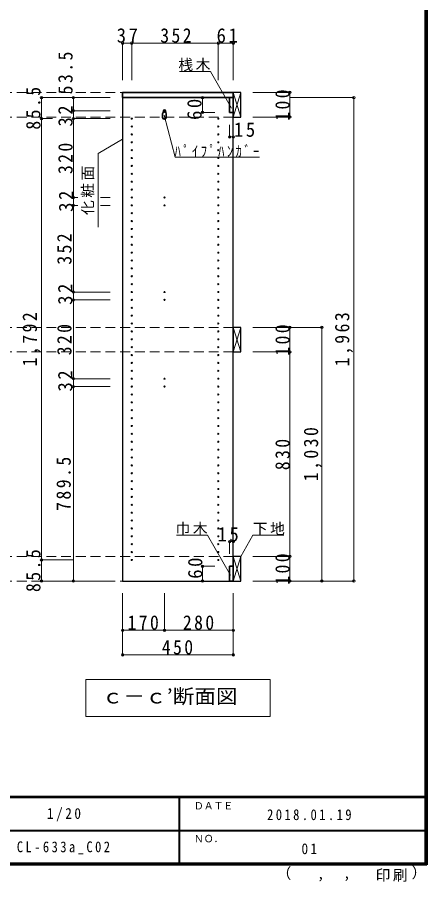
# Model space of a CAD drawing. Units: millimetres, scale not verified. Extents: x -3922 to 3878, y -2932 to 2722.
# Drawn here: x 2213 to 3878, y -2932 to 578 of the extents above; entities that cross this region are included whole.
import ezdxf
from ezdxf.enums import TextEntityAlignment as Align

# ---------------------------------------------------------------- set-up
doc = ezdxf.new("R2010")
doc.units = ezdxf.units.MM
doc.header["$LTSCALE"] = 20
doc.header["$PDMODE"] = 32
doc.header["$PDSIZE"] = 10
doc.linetypes.add('DASHED2', pattern=[3, 2, -1])
for name, color, linetype, lineweight in [('0-2', 2, 'Continuous', 35), ('0-5_側板', 4, 'Continuous', 9), ('0-6_パイプハンガー', 4, 'Continuous', 9), ('0-7_桟木・巾木', 2, 'Continuous', 35), ('0-8', 7, 'Continuous', 18), ('0-A_文字', 7, 'Continuous', 18), ('0-B_寸法', 7, 'Continuous', 9), ('F-1_枠', 6, 'Continuous', 40)]:
    doc.layers.add(name, color=color, linetype=linetype, lineweight=lineweight)
doc.layers.add('F-A_文字', color=7, linetype='Continuous')
doc.styles.add('ＭＳ ゴシック', font='')
doc.styles.get('ＭＳ ゴシック').set_extended_font_data('MS Gothic')

msp = doc.modelspace()

# ---------------------------------------------------------------- linework, layer by layer
at = {"layer": '0-2'}
for p, q in [((2641.54, 272.73), (3091.54, 272.73)), ((3091.54, 272.73), (3091.54, 251.73))]:
    msp.add_line(p, q, dxfattribs=at)
msp.add_lwpolyline([(3091.54, 251.73), (2641.54, 251.73), (2641.54, 272.73)], dxfattribs=at)
at = {"layer": '0-5_側板', "color": 3, "lineweight": 25}
for p, q in [((3091.54, 251.73), (2641.54, 251.73)), ((3091.54, -1711.27), (3091.54, 251.73))]:
    msp.add_line(p, q, dxfattribs=at)
msp.add_lwpolyline([(2641.54, 251.73), (2641.54, -1711.27), (3091.54, -1711.27)], dxfattribs=at)
at = {"layer": '0-5_側板'}
for centre in [(2811.54, 198.23), (2678.54, 166.23), (2811.54, 166.23), (3030.54, 166.23), (2678.54, 134.23), (3030.54, 134.23), (2678.54, 102.23), (2678.54, 70.23), (3030.54, 102.23), (3030.54, 70.23), (2678.54, 38.23), (3030.54, 38.23), (2678.54, 6.23), (3030.54, 6.23), (2678.54, -25.77), (3030.54, -25.77), (2678.54, -57.77), (3030.54, -57.77), (2678.54, -89.77), (3030.54, -89.77), (2678.54, -121.77), (3030.54, -121.77), (2678.54, -153.77), (2811.54, -153.77), (3030.54, -153.77), (2678.54, -185.77), (2811.54, -185.77), (3030.54, -185.77), (2678.54, -217.77), (3030.54, -217.77), (2678.54, -249.77), (2678.54, -281.77), (3030.54, -249.77), (3030.54, -281.77), (2678.54, -313.77), (3030.54, -313.77), (2678.54, -345.77), (3030.54, -345.77), (2678.54, -377.77), (3030.54, -377.77), (2678.54, -409.77), (3030.54, -409.77), (2678.54, -441.77), (3030.54, -441.77), (2678.54, -473.77), (3030.54, -473.77), (2678.54, -505.77), (3030.54, -505.77), (2678.54, -537.77), (2811.54, -537.77), (3030.54, -537.77), (2678.54, -569.77), (2811.54, -569.77), (3030.54, -569.77), (2678.54, -601.77), (2678.54, -633.77), (3030.54, -601.77), (3030.54, -633.77), (2678.54, -665.77), (3030.54, -665.77), (2678.54, -697.77), (3030.54, -697.77), (2678.54, -729.77), (3030.54, -729.77), (2678.54, -761.77), (3030.54, -761.77), (2678.54, -793.77), (3030.54, -793.77), (2678.54, -825.77), (3030.54, -825.77), (2678.54, -857.77), (3030.54, -857.77), (2678.54, -889.77), (2811.54, -889.77), (3030.54, -889.77), (2678.54, -921.77), (2811.54, -921.77), (3030.54, -921.77), (2678.54, -953.77), (3030.54, -953.77), (2678.54, -985.77), (2678.54, -1017.77), (3030.54, -985.77), (3030.54, -1017.77), (2678.54, -1049.77), (3030.54, -1049.77), (2678.54, -1081.77), (3030.54, -1081.77), (2678.54, -1113.77), (3030.54, -1113.77), (2678.54, -1145.77), (3030.54, -1145.77), (2678.54, -1177.77), (3030.54, -1177.77), (2678.54, -1209.77), (3030.54, -1209.77), (2678.54, -1241.77), (3030.54, -1241.77), (2678.54, -1273.77), (3030.54, -1273.77), (2678.54, -1305.77), (3030.54, -1305.77), (2678.54, -1337.77), (2678.54, -1369.77), (3030.54, -1337.77), (3030.54, -1369.77), (2678.54, -1401.77), (3030.54, -1401.77), (2678.54, -1433.77), (3030.54, -1433.77), (2678.54, -1465.77), (3030.54, -1465.77), (2678.54, -1497.77), (3030.54, -1497.77), (2678.54, -1529.77), (3030.54, -1529.77), (2678.54, -1561.77), (3030.54, -1561.77), (2678.54, -1593.77), (3030.54, -1593.77), (2678.54, -1625.77), (3030.54, -1625.77)]:
    msp.add_circle(centre, 2.5, dxfattribs=at)
at = {"layer": '0-6_パイプハンガー', "color": 2, "lineweight": 35}
for p, q in [((2804.04, 186.23), (2804.04, 171.23)), ((2819.04, 186.23), (2819.04, 171.23))]:
    msp.add_line(p, q, dxfattribs=at)
at = {"layer": '0-6_パイプハンガー', "color": 7, "lineweight": 18}
for centre, radius, start, end in [((2850.14, 184.72), 46.13, 162.96035, 178.115), ((2811.54, 198.23), 5.5, 0, 180), ((2772.93, 184.72), 46.13, 1.885, 17.03965)]:
    msp.add_arc(centre, radius, start, end, dxfattribs=at)
at = {"layer": '0-6_パイプハンガー', "color": 2, "lineweight": 35}
for centre, start, end in [((2811.54, 186.23), 0, 180), ((2811.54, 171.23), 180, 0)]:
    msp.add_arc(centre, 7.5, start, end, dxfattribs=at)
at = {"layer": '0-7_桟木・巾木'}
for p, q in [((3091.54, 251.73), (3076.54, 251.73)), ((3076.54, 191.73), (3076.54, 251.73)), ((3091.54, 251.73), (3091.54, 191.73)), ((3076.54, -1651.27), (3091.54, -1651.27)), ((3091.54, -1651.27), (3091.54, -1711.27))]:
    msp.add_line(p, q, dxfattribs=at)
for points in [[(3091.54, 191.73), (3080.04, 191.73), (3076.54, 191.73)], [(3091.54, -1711.27), (3076.54, -1711.27), (3076.54, -1651.27)]]:
    msp.add_lwpolyline(points, dxfattribs=at)
at = {"layer": '0-8', "color": 3, "lineweight": 25}
for p, q in [((3091.54, 272.73), (3091.54, 172.73)), ((3121.54, 272.73), (3091.54, 272.73)), ((3121.54, 172.73), (3121.54, 272.73)), ((3091.54, 172.73), (3121.54, 172.73)), ((3091.54, -681.27), (3091.54, -781.27)), ((3121.54, -681.27), (3091.54, -681.27)), ((3121.54, -781.27), (3121.54, -681.27)), ((3091.54, -781.27), (3121.54, -781.27)), ((3091.54, -1611.27), (3091.54, -1711.27)), ((3121.54, -1611.27), (3091.54, -1611.27)), ((3121.54, -1711.27), (3121.54, -1611.27)), ((3091.54, -1711.27), (3121.54, -1711.27))]:
    msp.add_line(p, q, dxfattribs=at)
at = {"layer": '0-8'}
for p, q in [((3091.54, 172.73), (3121.54, 272.73)), ((3091.54, 272.73), (3121.54, 172.73)), ((3091.54, -781.27), (3121.54, -681.27)), ((3091.54, -681.27), (3121.54, -781.27)), ((3091.54, -1711.27), (3121.54, -1611.27)), ((3091.54, -1611.27), (3121.54, -1711.27))]:
    msp.add_line(p, q, dxfattribs=at)
at = {"layer": '0-A_文字'}
for p, q in [((2809.94, 179.76), (2855.48, 9.81)), ((2641.54, 82.66), (2541.54, 24.93)), ((2541.54, -275.07), (2541.54, 24.93)), ((2855.48, 9.81), (3197.81, 9.81)), ((2986.76, -1525.68), (2860.73, -1525.68)), ((3080.14, -1687.41), (2986.76, -1525.68)), ((3241.54, -2111.27), (3241.54, -2261.27)), ((2491.54, -2261.27), (3241.54, -2261.27))]:
    msp.add_line(p, q, dxfattribs=at)
for points in [[(3084.86, 208.2), (2998.19, 358.32), (2872.16, 358.32)], [(3121.54, -1611.27), (3170.95, -1525.68), (3296.98, -1525.68)], [(3241.54, -2111.27), (2491.54, -2111.27), (2491.54, -2261.27)]]:
    msp.add_lwpolyline(points, dxfattribs=at)
at = {"layer": '0-B_寸法', "color": 4}
for p, q in [((2641.54, 472.73), (2641.54, 322.73)), ((2641.54, 472.73), (3091.54, 472.73)), ((2678.54, 472.73), (2678.54, 322.73)), ((3030.54, 472.73), (3030.54, 322.73)), ((3091.54, 472.73), (3091.54, 322.73)), ((2311.54, 251.73), (2311.54, -1711.27)), ((2311.54, 251.73), (2441.54, 251.73)), ((2441.54, 251.73), (2441.54, 198.23)), ((2591.54, 251.73), (2441.54, 251.73)), ((2966.54, 251.73), (2966.54, 191.73)), ((2966.54, 251.73), (3016.54, 251.73)), ((3321.54, 272.73), (3171.54, 272.73)), ((3321.54, 272.73), (3321.54, 172.73)), ((3581.54, 251.73), (3321.54, 251.73)), ((3581.54, 251.73), (3581.54, -1711.27)), ((2441.54, 198.23), (2441.54, 166.23)), ((2591.54, 198.23), (2441.54, 198.23)), ((2966.54, 191.73), (3016.54, 191.73)), ((2311.54, 166.23), (2356.55, 166.23)), ((2441.54, 166.23), (2441.54, -153.77)), ((2591.54, 166.23), (2441.54, 166.23)), ((3076.54, 91.73), (3076.54, 141.73)), ((3091.54, 91.73), (3091.54, 141.73)), ((3321.54, 172.73), (3171.54, 172.73)), ((3076.54, 91.73), (3091.54, 91.73)), ((2441.54, -153.77), (2441.54, -185.77)), ((2460.03, -153.77), (2441.54, -153.77)), ((2591.54, -153.77), (2551.78, -153.77)), ((2441.54, -185.77), (2441.54, -537.77)), ((2460.03, -185.77), (2441.54, -185.77)), ((2591.54, -185.77), (2551.78, -185.77)), ((2441.54, -537.77), (2441.54, -569.77)), ((2591.54, -537.77), (2441.54, -537.77)), ((2441.54, -569.77), (2441.54, -889.77)), ((2591.54, -569.77), (2441.54, -569.77)), ((3451.54, -681.27), (3171.54, -681.27)), ((3321.54, -781.27), (3321.54, -681.27)), ((3451.54, -1711.27), (3451.54, -681.27)), ((3321.54, -781.27), (3171.54, -781.27)), ((3321.54, -1611.27), (3321.54, -781.27)), ((2441.54, -889.77), (2441.54, -921.77)), ((2591.54, -889.77), (2441.54, -889.77)), ((2591.54, -921.77), (2441.54, -921.77)), ((2441.54, -1711.27), (2441.54, -921.77)), ((3076.54, -1551.27), (3091.54, -1551.27)), ((3076.54, -1551.27), (3076.54, -1601.27)), ((3091.54, -1551.27), (3091.54, -1601.27)), ((3321.54, -1611.27), (3171.54, -1611.27)), ((3321.54, -1711.27), (3321.54, -1611.27)), ((2311.54, -1625.77), (2441.54, -1625.77)), ((2966.54, -1651.27), (2966.54, -1711.27)), ((2966.54, -1651.27), (3016.54, -1651.27)), ((2311.54, -1711.27), (2441.54, -1711.27)), ((2441.54, -1711.27), (2591.54, -1711.27)), ((2966.54, -1711.27), (3016.54, -1711.27)), ((3581.54, -1711.27), (3171.54, -1711.27)), ((2641.54, -2011.27), (2641.54, -1761.27)), ((2811.54, -1911.27), (2811.54, -1761.27)), ((3091.54, -2011.27), (3091.54, -1761.27)), ((2641.54, -1911.27), (3091.54, -1911.27)), ((2641.54, -2011.27), (3091.54, -2011.27))]:
    msp.add_line(p, q, dxfattribs=at)
at = {"layer": '0-B_寸法', "color": 4, "linetype": 'DASHED2'}
for p, q in [((3091.54, 272.73), (-3055.6, 272.73)), ((3091.54, 172.73), (-3055.6, 172.73)), ((3091.54, -681.27), (-3055.6, -681.27)), ((3091.54, -781.27), (-3055.6, -781.27)), ((3091.54, -1611.27), (-3055.6, -1611.27)), ((3091.54, -1711.27), (-3055.6, -1711.27))]:
    msp.add_line(p, q, dxfattribs=at)
at = {"layer": '0-B_寸法'}
for p in [(2641.54, 472.73), (2678.54, 472.73), (3030.54, 472.73), (3091.54, 472.73), (2311.54, 251.73), (2441.54, 251.73), (2966.54, 251.73), (3321.54, 272.73), (3581.54, 251.73), (2441.54, 198.23), (2966.54, 191.73), (3321.54, 172.73), (2311.54, 166.23), (2441.54, 166.23), (3076.54, 91.73), (3091.54, 91.73), (2441.54, -153.77), (2441.54, -185.77), (2441.54, -537.77), (2441.54, -569.77), (3321.54, -681.27), (3451.54, -681.27), (3321.54, -781.27), (2441.54, -889.77), (2441.54, -921.77), (3076.54, -1551.27), (3091.54, -1551.27), (3321.54, -1611.27), (2311.54, -1625.77), (2966.54, -1651.27), (2311.54, -1711.27), (2441.54, -1711.27), (2966.54, -1711.27), (3321.54, -1711.27), (3451.54, -1711.27), (3581.54, -1711.27), (2641.54, -1911.27), (2811.54, -1911.27), (3091.54, -1911.27), (2641.54, -2011.27), (3091.54, -2011.27)]:
    msp.add_point(p, dxfattribs=at)
at = {"layer": 'F-1_枠'}
for p, q in [((3871.3, 2722.29), (3871.3, -2864.37)), ((3874.63, 2722.29), (3874.63, -2864.37)), ((3877.97, 2722.29), (3877.97, -2864.37)), ((3877.97, -2587.71), (-3922.03, -2587.71)), ((3877.97, -2591.04), (-3922.03, -2591.04)), ((2871.3, -2591.04), (2871.3, -2857.71)), ((-22.03, -2724.37), (3871.3, -2724.38)), ((3877.97, -2857.71), (-3922.03, -2857.71)), ((3877.97, -2861.04), (-3922.03, -2861.04)), ((3877.97, -2864.37), (-3922.03, -2864.37))]:
    msp.add_line(p, q, dxfattribs=at)

# ---------------------------------------------------------------- texts
at = {"layer": '0-A_文字', "style": 'ＭＳ ゴシック', "width": 1.1}
msp.add_text('ｃ－ｃ’断面図', height=58.65, dxfattribs=at).set_placement((2556.54, -2226.27), align=Align.BOTTOM_LEFT)
at = {"layer": '0-A_文字', "char_height": 43.99, "attachment_point": 7, "style": 'ＭＳ ゴシック'}
for s, insert in [('\\T1.17;桟木', (2868.19, 358.32)), ('\\T1.39;\\W0.85;ﾊﾟｲﾌﾟﾊﾝｶﾞｰ', (2852.81, 9.81)), ('\\T1.17;巾木', (2856.76, -1525.68)), ('\\T1.17;下地', (3170.95, -1525.68))]:
    msp.add_mtext(s, dxfattribs=dict(at, insert=insert))
at = {"layer": '0-A_文字', "insert": (2526.54, -225.07), "char_height": 43.99, "attachment_point": 7, "rotation": 90, "style": 'ＭＳ ゴシック'}
msp.add_mtext('\\T1.17;化粧面', dxfattribs=at)
at = {"layer": '0-B_寸法', "char_height": 58.65, "attachment_point": 7, "style": 'ＭＳ ゴシック'}
for s, insert in [('\\T1.27;\\W0.95;37', (2617.54, 473.94)), ('\\T1.27;\\W0.9;352', (2794.54, 473.94)), ('\\T1.27;\\W0.95;61', (3023.54, 473.94)), ('\\T1.27;\\W0.95;15', (3094.43, 91.73)), ('\\T1.27;\\W0.95;15', (3027.69, -1551.27)), ('\\T1.27;\\W0.9;170', (2661.54, -1910.06)), ('\\T1.27;\\W0.9;280', (2886.54, -1910.06)), ('\\T1.27;\\W0.9;450', (2800.99, -2010.06))]:
    msp.add_mtext(s, dxfattribs=dict(at, insert=insert))
at = {"layer": '0-B_寸法', "char_height": 58.65, "attachment_point": 7, "rotation": 90, "style": 'ＭＳ ゴシック'}
for s, insert in [('\\T1.28;\\W0.9;53.5', (2438.92, 264.81)), ('\\T1.28;\\W0.9;85.5', (2308.21, 121.48)), ('\\T1.27;\\W0.9;100', (3321.54, 157.73)), ('\\T1.27;\\W0.95;32', (2438.92, 134.1)), ('\\T1.27;\\W0.95;60', (2963.33, 160.86)), ('\\T1.27;\\W0.9;320', (2438.92, -58.77)), ('\\T1.27;\\W0.95;32', (2441.54, -212.27)), ('\\T1.27;\\W0.9;352', (2434.63, -426.77)), ('\\T1.27;\\W0.95;32', (2438.02, -589.89)), ('\\T1.28;\\W0.9;1,792', (2308.21, -839.77)), ('\\T1.28;\\W0.9;1,963', (3578.21, -839.77)), ('\\T1.27;\\W0.9;320', (2434.63, -794.77)), ('\\T1.27;\\W0.9;100', (3321.54, -796.27)), ('\\T1.27;\\W0.95;32', (2438.02, -941.89)), ('\\T1.28;\\W0.9;1,030', (3451.54, -1306.27)), ('\\T1.27;\\W0.9;830', (3321.54, -1261.27)), ('\\T1.28;\\W0.9;789.5', (2431.54, -1426.52)), ('\\T1.28;\\W0.9;85.5', (2308.21, -1756.02)), ('\\T1.27;\\W0.9;100', (3321.54, -1726.27)), ('\\T1.27;\\W0.95;60', (2966.54, -1702.05))]:
    msp.add_mtext(s, dxfattribs=dict(at, insert=insert))
at = {"layer": 'F-A_文字', "style": 'ＭＳ ゴシック'}
for s, height, p in [('ＤＡＴＥ', 29.33, (2931.3, -2647.71)), ('ＮＯ．', 29.33, (2931.3, -2781.04)), ('（', 43.99, (3267.32, -2933.25)), ('）', 43.99, (3816.9, -2930.46)), (',', 43.99, (3432.15, -2933.25)), (',', 43.99, (3538.1, -2931.39))]:
    msp.add_text(s, height=height, dxfattribs=at).set_placement(p, align=Align.BOTTOM_LEFT)
at = {"layer": 'F-A_文字', "char_height": 43.99, "attachment_point": 7, "style": 'ＭＳ ゴシック'}
for s, insert in [('\\T1.38;\\W0.9;1/20', (2333.8, -2687.71)), ('\\T1.39;\\W0.85;2018.01.19', (3228.8, -2682.71)), ('\\T1.39;\\W0.85;CL-633a_C02', (2211.3, -2821.04)), ('\\T1.36;\\W0.9;01', (3368.8, -2821.04)), ('\\T1.17;印刷', (3670.07, -2932.32))]:
    msp.add_mtext(s, dxfattribs=dict(at, insert=insert))

doc.saveas('drawing.dxf')
